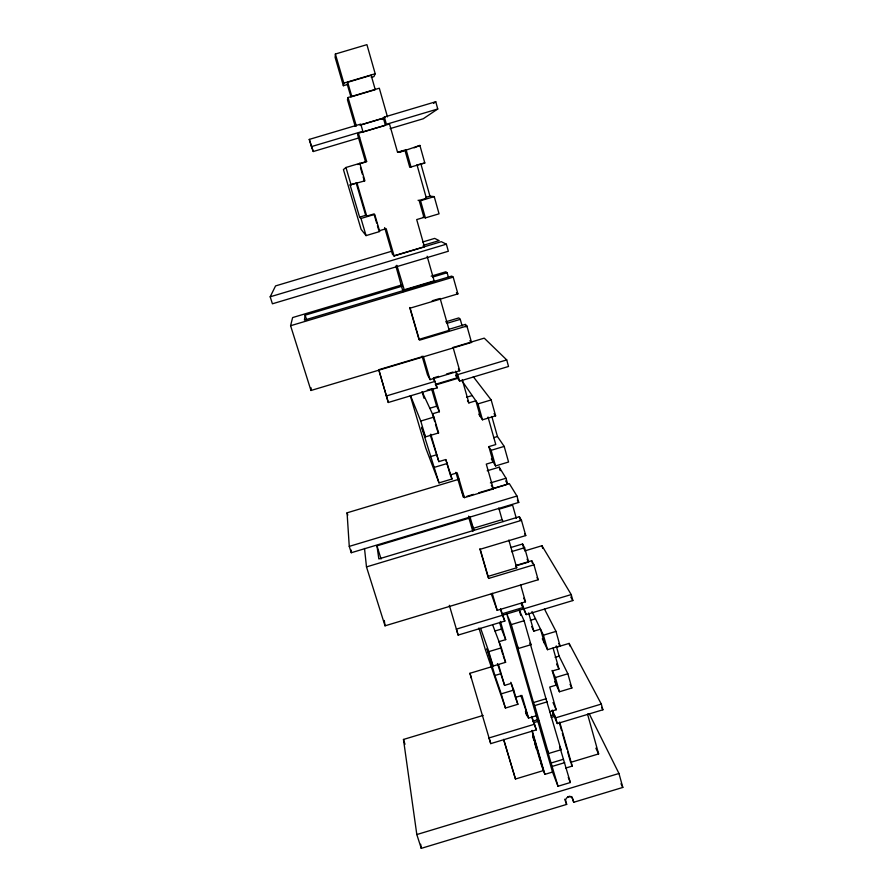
<?xml version="1.0" encoding="UTF-8"?>
<svg xmlns="http://www.w3.org/2000/svg" width="893" height="893" viewBox="0 0 893 893"><rect width="100%" height="100%" fill="white"/><g stroke="black" fill="none" stroke-linecap="round" stroke-linejoin="round"><path stroke-width="1.34" d="M409.697 307.505L418.962 339.396L449.212 330.343L448.465 329.461L465.331 324.416L466.916 326.001L471.526 342.432L310.965 390.487L311.155 387.875M371.265 77.423L373.921 76.631L375.205 73.762L366.923 44.65L335.388 54.026L335.132 57.42L343.37 85.717L347.355 84.534M402.029 286.218L305.172 315.162L304.401 320.118L451.758 276.082L453.197 277.131L457.897 293.875L410.133 308.152L419.453 340.2L466.916 326.001M343.37 85.717L343.838 83.094L335.388 54.026M347.678 82.279L351.853 96.645L375.261 89.68L371.153 75.291L347.678 82.279L347.243 84.266L350.971 97.069M310.965 390.487L290.593 325.733L292.614 317.573L401.861 284.923M387.473 116.871L379.313 88.206L348.036 97.516L347.455 99.759L355.18 126.304M394.003 255.811L441.309 241.679L446.366 244.18L448.342 251.246L272.41 303.799L270.188 296.8L275.557 285.916L392.239 251.067M358.428 133.236L357.58 134.553L365.594 162.068L366.643 161.477L358.428 133.236L389.493 123.982L397.541 152.268L404.886 150.08L409.775 167.337L424.811 162.972L419.9 145.436L400.321 152.056M382.293 119.517L384.336 117.061L435.762 101.746L437.76 108.991L423.249 118.758L390.118 128.625M350.089 184.929L364.902 180.832L359.801 163.352L345.948 167.482L343.437 169.581L361.118 229.378L366.052 235.607L379.715 231.533L374.703 214.376L360.995 218.472L359.6 217.133L350.089 184.929L356.72 182.953M433.574 103.398L435.762 101.746M357.847 164.558L359.801 163.352M414.084 147.847L419.9 145.436M497.457 663.588L504.59 685.377L511.22 683.379L515.328 697.433L521.936 695.435L528.522 718.095L536.425 715.706M553.068 648.028L558.973 668.991L552.354 670.989L556.339 685.065L549.731 687.052L556.183 709.745L549.597 711.732M492.635 624.821L501.375 647.849L505.594 662.305L493.059 666.089L486.986 648.631L494.912 675.488L501.241 693.85L513.721 690.088L517.873 704.298L505.438 708.049L485.245 649.289L478.949 627.98M552.086 670.42L555.401 677.519L567.859 673.769L571.855 688.023L559.431 691.774L554.743 681.605M589.146 713.596L618.972 773.483L622.812 787.436L573.708 802.282L572.793 799.079A3.684 3.326 -20.3 0 0 568.35 796.947A3.684 3.326 -20.3 0 0 565.749 801.211L566.675 804.403L421.262 848.35L416.819 834.553L403.469 739.449L483.135 715.427M520.786 615.422L519.257 610.098L524.102 620.735L530.955 644.701L518.241 648.53L517.103 645.784L533.489 702.545L545.991 698.784L560.994 749.752L548.559 753.513L547.264 750.22L558.013 786.253L570.359 782.514L559.632 746.492L560.994 749.752M533.489 702.545L534.717 705.593L547.286 701.809M538.144 719.568L532.998 721.12L531.692 716.632M551.003 715.695L553.571 714.913L552.287 710.415M534.103 722.537L539.372 720.952M551.215 717.369L555.167 716.186M534.717 724.156L489.029 737.942L490.737 743.623L536.369 729.86L531.726 716.432M552.365 710.214L555.658 717.838L601.313 704.064L602.887 709.79L557.288 723.553L552.588 712.636M550.97 763.046L563.304 759.318M552.276 766.395L564.689 762.655M503.819 740.264L515.473 779.02L543.48 770.559L531.915 730.82M587.527 714.043L598.623 753.915L570.638 762.365L567.613 751.75M540.823 763.426L544.886 774.354L552.7 771.999M565.716 768.069L572.223 766.105L559.688 722.057M416.819 834.553L618.972 773.483M567.647 796.891L569.968 796.188M429.823 408.246L436.655 406.203L439.423 411.729L432.424 413.827L434.712 421.652M466.514 397.251L472.207 395.543M467.474 400.778L468.87 402.91L475.869 400.812L480.311 416.495M410.534 395.632L420.759 421.038L433.942 417.087L438.575 432.949L425.436 436.889L421.652 427.323L439.01 482.89L452.025 478.983L445.942 459.906M462.127 381.043L478.001 403.882L491.172 399.93L495.626 415.848L482.499 419.788L478.782 414.218M430.314 456.669L436.599 454.794M493.695 437.67L497.457 436.532L504.188 446.4L508.564 462.027L495.548 465.923L491.34 458.969M430.236 434.913L438.854 461.614L445.786 459.538L450.284 474.909L457.194 472.844L464.405 497.635L493.349 488.94L486.283 464.114L493.193 462.038L488.839 446.623L495.771 444.547L488.013 417.031M434.411 467.329L447.482 463.411M489.051 446.98L491.128 450.318L504.188 446.4M478.793 492.769L509.311 483.604L516.947 496.028L518.744 502.435L351.284 552.722L349.263 546.382L347.076 512.816L459.181 479.173M487.198 470.767L499.22 467.162L506.018 478.235L507.726 484.296L505.661 480.914M490.38 482.923L506.018 478.235M466.849 496.352L473.48 494.354M492.099 488.984L506.42 484.687M349.263 546.382L516.947 496.028M364.511 548.425L366.487 566.91L385.028 625.826L538.155 579.758L533.958 564.8L488.694 578.418L480.222 549.251L525.754 535.566L521.479 520.351L519.358 516.712L378.833 558.929L376.969 545.857L470.053 517.907M499.299 509.122L512.593 505.125L516.333 518.375M503.116 521.59L502.089 519.648L473.323 528.288L469.941 516.679M366.487 566.91L521.479 520.351M510.885 547.498L522.55 543.993L524.593 547.71L528.634 562.043L527.071 559.152M511.488 551.651L524.593 547.71M524.649 550.936L541.962 545.735L571.219 594.571L572.86 600.554L526.211 614.596L521.144 603.724M515.92 565.481L531.726 560.726L533.958 564.8M516.824 565.593L527.316 562.445M508.843 540.031L516.734 567.781L487.879 576.454L479.831 548.749M491.295 593.934L497.189 610.343L525.475 601.826L520.597 584.692M571.219 594.571L456.356 629.141L458.142 635.09L504.824 621.037L500.605 609.015M558.013 786.253L552.521 772.054L506.789 613.848L511.321 624.575L524.102 620.735M494.979 631.005L501.509 629.04L505.706 639.634L499.02 641.643L502.815 654.636M530.286 620.378L535.51 618.804M531.67 626.551L533.824 631.161L540.511 629.152L544.563 643.473M480.668 628.382L488.795 651.633L501.375 647.849M531.994 611.538L543.424 635.18L555.993 631.396L560.056 645.907L547.521 649.68L542.297 638.741M490.737 743.623L469.93 673.289L491.094 666.915M555.892 647.392L569.12 643.406L601.313 704.064M494.912 675.488L500.259 673.88M555.122 657.348L559.13 656.143L567.859 673.769M309.279 139.408L360.761 124.082L362.848 131.293L311.445 146.608L309.279 139.408L313.276 151.52L359.645 137.701M360.247 124.975L384.883 117.642M360.125 125.176L383.41 118.233L385.43 125.333L362.178 132.253M437.76 108.991L386.401 124.283L384.336 117.061M359.299 163.665L366.643 161.477M359.622 163.843L364.4 162.414M398.088 152.379L402.866 150.95M416.897 165.015L424.811 162.972M359.6 217.133L366.186 215.168M426.006 197.32L429.946 196.136L434.232 196.616L439.055 213.818L425.392 217.892L423.025 217.099M366.722 216.117L357.01 183.076L356.207 183.11L365.672 215.313L366.722 216.117L373.988 213.94L376.656 223.049M418.036 200.278L420.536 200.702L434.232 196.616M378.933 230.852L386.189 228.686L394.114 255.934L424.465 246.87L416.696 219.578L423.952 217.412L419.152 200.467L426.419 198.302L417.087 165.16M422.735 241.97L434.668 238.398L439.133 240.608L423.215 245.363M270.188 296.8L446.366 244.18M431.174 276.16L445.83 271.785L447.147 272.733L448.264 276.73M432.547 277.098L447.147 272.733M403.982 289.868L434.132 280.849L434.802 281.44L404.462 290.504L396.827 265.288M290.593 325.733L453.197 277.131M432.19 300.774L438.798 298.798M445.674 321.848L458.835 317.908L460.275 319.348L462.116 325.889M446.969 323.333L460.275 319.348M433.529 378.063L437.224 387.83L388.288 402.486L378.788 369.713L421.507 356.932M453.544 347.344L484.24 338.146L506.722 359.912L508.53 366.476L459.638 381.121L455.977 375.763M434.746 377.527L438.653 376.355M446.489 374.011L453.008 372.057M422.088 356.162L427.524 374.848L430.08 379.625L459.716 370.751L453.052 347.332M386.323 395.967L435.326 381.289M455.597 371.455L457.774 374.569L506.722 359.912M435.304 384.347L457.462 377.717L455.62 371.276M435.817 384.916L457.696 378.375M427.323 390.085L431.241 388.913M343.838 83.094L375.205 73.762M456.401 292.636L457.897 293.875M394.114 255.934L392.395 254.137L384.66 227.57M469.897 340.668L471.526 342.432M473.312 376.712L491.172 399.93M494.019 413.66L495.626 415.848M458.399 368.932L459.716 370.751M455.642 375.049L457.462 377.717M517.348 500.125L518.744 502.435M570.761 597.015L572.86 600.554M524.671 533.679L525.754 535.566M491.34 485.301L493.349 488.94M435.996 385.62L437.224 387.83M537.017 577.648L538.155 579.758M601.592 707.334L602.887 709.79M544.529 609.16L555.993 631.396M558.839 643.518L560.056 645.907M515.629 565.57L516.734 567.781M620.981 783.719L622.812 787.436M570.047 684.339L571.855 688.023M556.573 664.024L558.973 668.991M595.877 748.189L598.623 753.915M523.722 598.165L525.475 601.826M521.713 602.663L526.211 614.596M433.942 417.087L422.088 391.647L424.019 398.256M436.967 429.421L438.575 432.949M530.141 642.882L530.955 644.701M464.405 497.635L461.078 490.134L455.888 472.285M462.831 496.162L463.255 497.111M553.024 702.534L556.183 709.745M474.183 530.286L468.992 518.219L472.844 531.447M450.463 475.344L452.025 478.983M571.207 763.705L572.223 766.105M487.824 576.309L488.694 578.418M502.312 614.909L504.824 621.037M568.261 777.39L570.359 782.514M571.766 796.523L573.708 802.282M564.666 799.235L566.675 804.403M532.864 720.763L536.369 729.86M439.01 482.89L425.749 448.018L410.289 395.711M528.522 718.095L520.831 695.424M527.35 716.32L525.475 711.386L526.624 715.304M503.272 656.121L505.594 662.305M311.445 146.608L313.276 151.52M510.807 682.274L513.721 690.088M515.551 698.036L517.873 704.298M403.469 739.449L404.998 744.26M347.076 512.816L347.801 515.138M305.172 315.162L306.812 320.431M376.969 545.857L381.065 558.996M378.788 369.713L388.288 402.486M469.93 673.289L471.459 678.379M503.674 739.337L515.473 779.02M345.948 167.482L351.105 184.951M360.995 218.472L366.052 235.607M420.759 421.038L425.436 436.889M488.795 651.633L493.059 666.089M501.241 693.85L505.438 708.049M430.794 434.188L438.854 461.614M498.45 664.47L504.59 685.377M449.335 605.298L458.142 635.09M360.459 167.638L362.391 174.269M363.172 176.914L364.333 180.888M377.415 225.65L378.554 229.546M435.471 424.264L436.621 428.171M433.44 377.918L434.188 380.485M500.526 609.193L501.888 613.882L522.93 607.553L521.59 602.853M348.036 97.516L356.363 126.136M423.282 356.24L430.08 379.625M432.703 388.645L439.423 411.729M492.21 593.231L497.189 610.343M500.404 621.428L505.706 639.634M532.094 730.385L544.886 774.354M461.703 491.53L462.753 495.157M532.875 735.787L540.142 760.736M395.845 265.991L403.044 291.687M431.665 389.058L436.655 406.203M468.646 516.121L469.807 520.106M499.611 622.51L501.509 629.04M532.697 736.189L533.835 740.107M534.594 742.719L536.503 749.249M511.321 624.575L518.241 648.53M534.717 705.593L548.559 753.513M530.118 643.295L545.991 698.784M440.126 298.407L449.212 330.343M427.133 256.235L434.132 280.849M462.284 379.782L468.87 402.91M498.785 508.028L502.089 519.648M528.634 612.933L533.824 631.161M559.308 722.56L561.574 730.519M562.333 733.175L566.865 749.093M457.774 374.569L459.638 381.121M555.658 717.838L557.288 723.553M406.069 149.566L411.026 167.08M420.536 200.702L425.392 217.892M478.001 403.882L482.499 419.788M491.128 450.318L495.548 465.923M543.424 635.18L547.521 649.68M555.401 677.519L559.431 691.774M420.871 163.832L429.946 196.136M491.82 416.462L497.457 436.532M556.25 645.873L559.13 656.143M465.331 324.416L466.034 326.916M519.358 516.712L520.418 520.485M531.726 560.726L532.418 563.193M522.55 543.993L524.012 549.162M499.22 467.162L500.203 470.667M541.962 545.735L542.698 548.391M569.12 643.406L569.823 645.963M420.67 844.253L421.262 848.35M384.303 620.468L385.028 625.826M351.094 549.999L351.284 552.722"/></g></svg>
